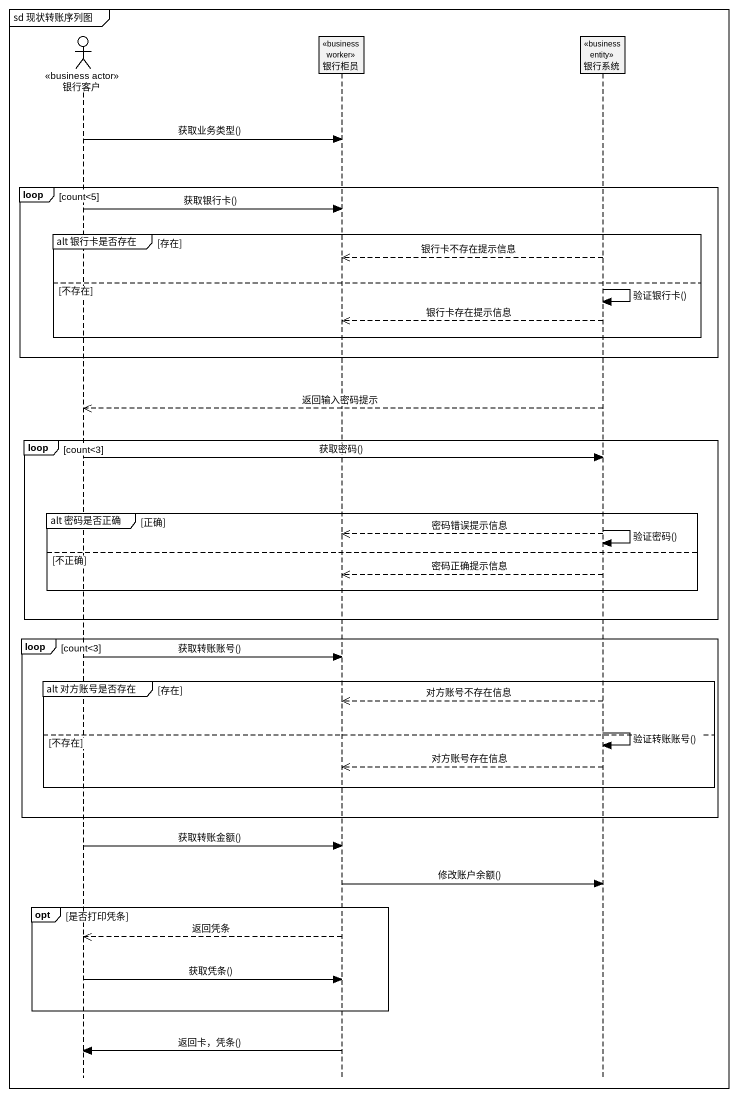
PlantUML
@startuml
mainframe sd 现状转账序列图
hide footbox
actor 银行客户 <<business actor>>
participant 银行柜员 <<business worker>>
participant 银行系统 <<business entity>>

银行客户 -> 银行柜员 : 获取业务类型()
loop count<5
  银行客户 -> 银行柜员 : 获取银行卡()
  group alt 银行卡是否存在 [存在]
    银行系统 -->> 银行柜员 : 银行卡不存在提示信息
  else 不存在
    银行系统 -> 银行系统 : 验证银行卡()
    银行系统 -->> 银行柜员 : 银行卡存在提示信息
  end
end
银行系统 -->> 银行客户 : 返回输入密码提示
loop count<3
  银行客户 -> 银行系统 : 获取密码()
  group alt 密码是否正确 [正确]
    银行系统 -> 银行系统 : 验证密码()
    银行系统 -->> 银行柜员 : 密码错误提示信息
  else 不正确
    银行系统 -->> 银行柜员 : 密码正确提示信息
  end
end
loop count<3
  银行客户 -> 银行柜员 : 获取转账账号()
  group alt 对方账号是否存在 [存在]
    银行系统 -->> 银行柜员 : 对方账号不存在信息
    银行系统 -> 银行系统 : 验证转账账号()
  else 不存在
    银行系统 -->> 银行柜员 : 对方账号存在信息
  end
end
银行客户 -> 银行柜员 : 获取转账金额()
银行柜员 -> 银行系统 : 修改账户余额()
opt 是否打印凭条
  银行柜员 -->> 银行客户 : 返回凭条
  银行客户 -> 银行柜员 : 获取凭条()
end
银行柜员 -> 银行客户 : 返回卡，凭条()
@enduml
